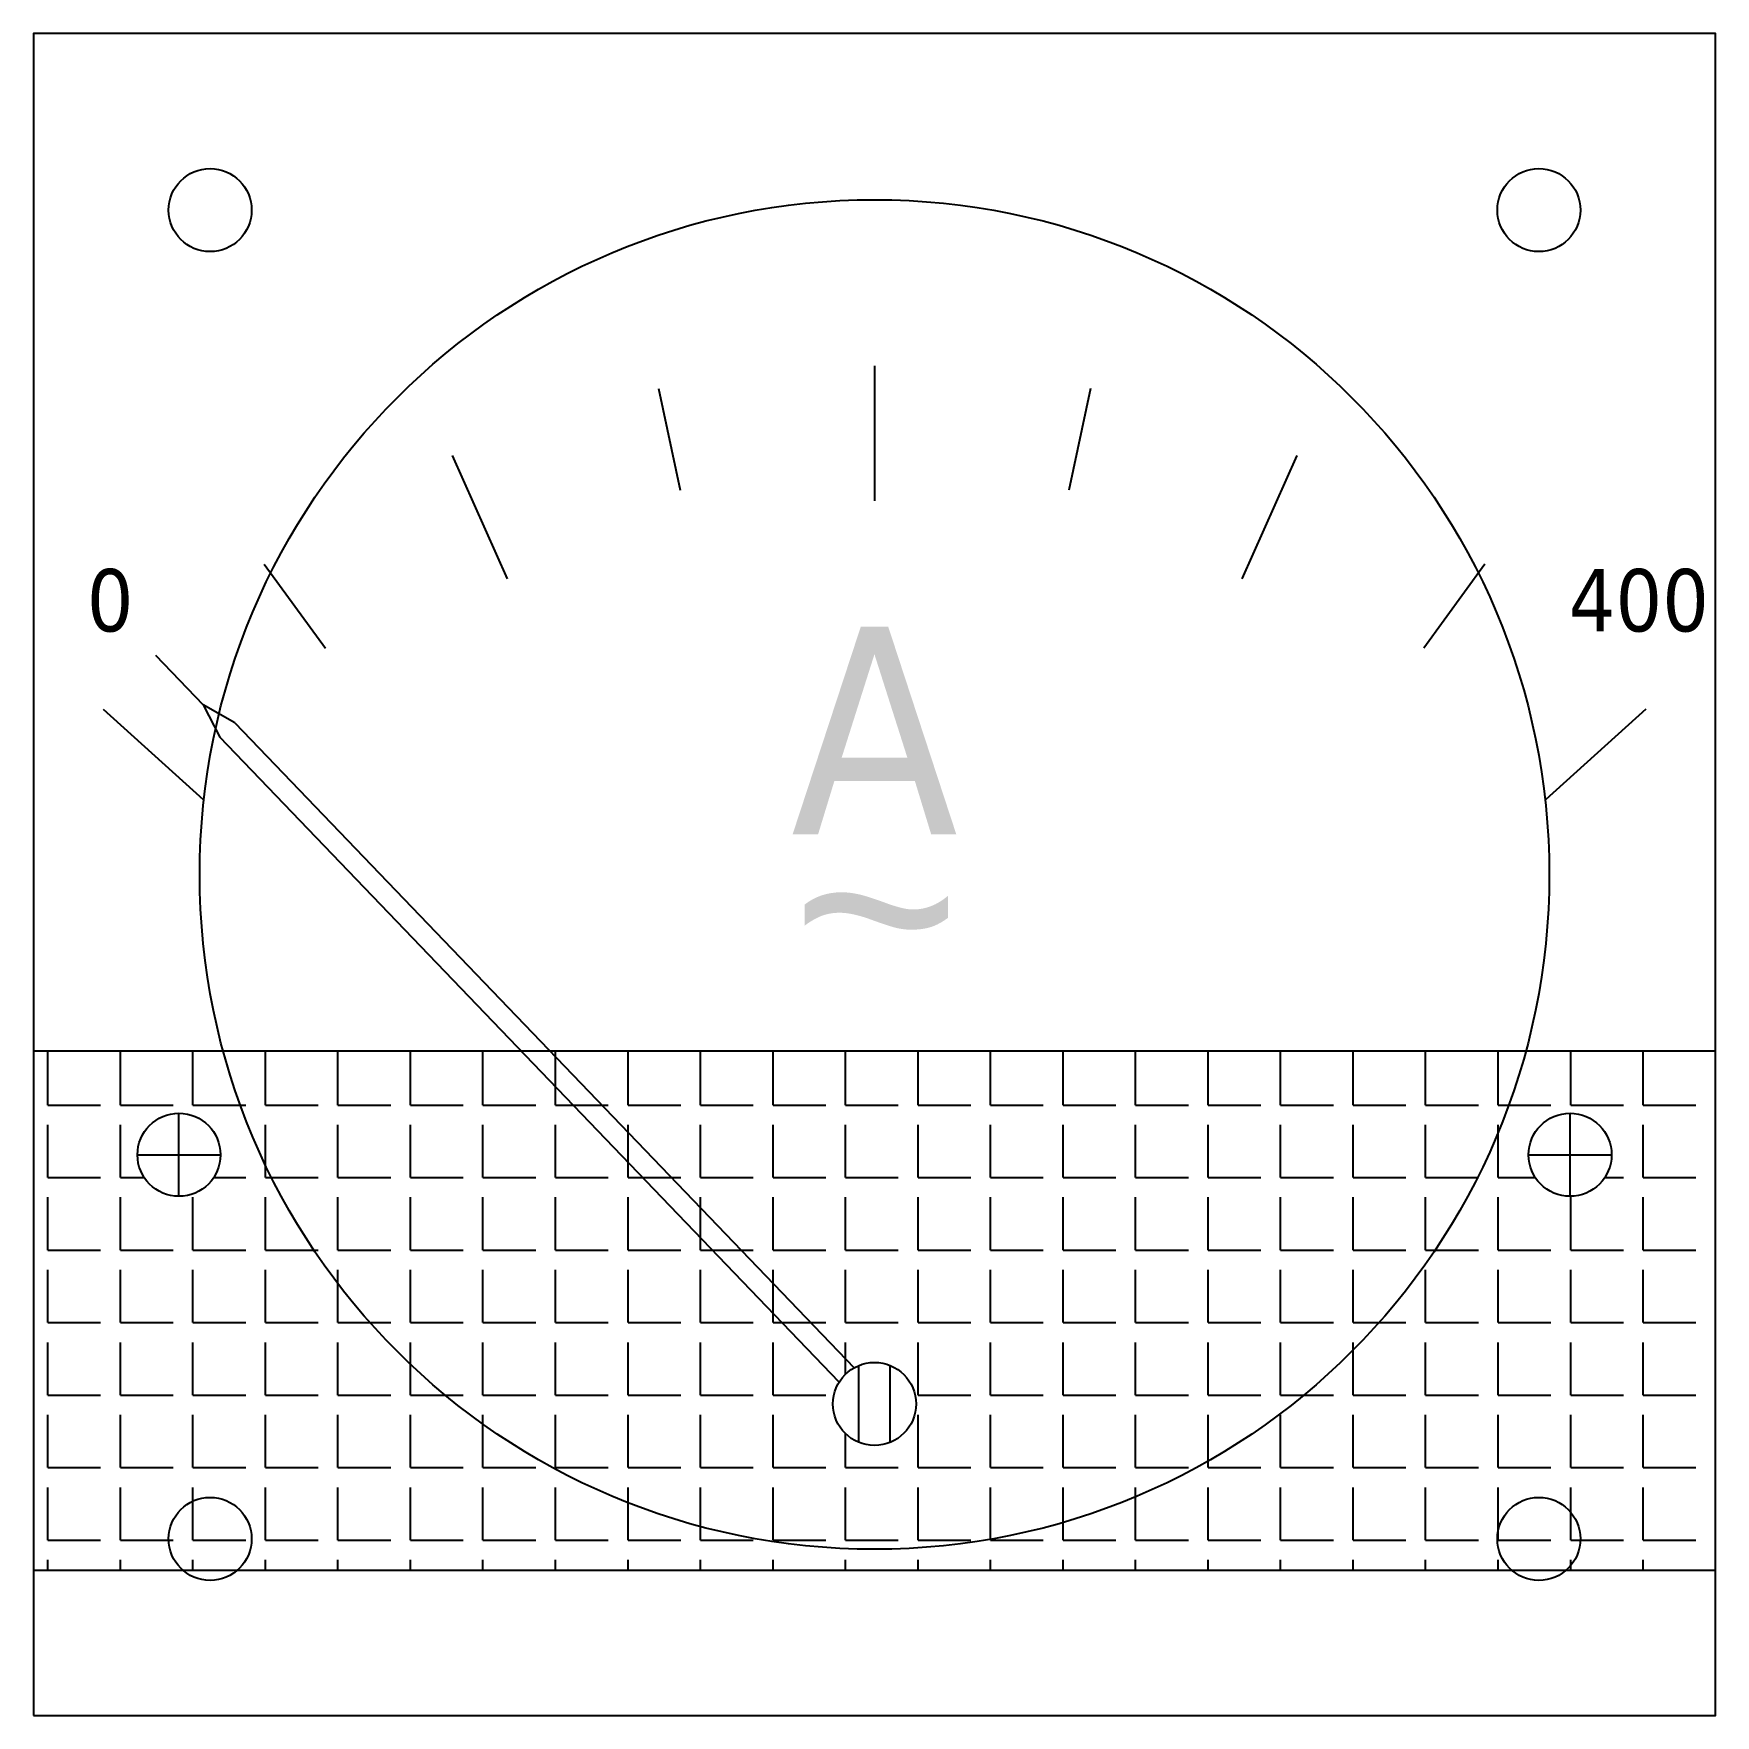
# Model space of a CAD drawing. Header units: millimetres. Extents: x 1.9 to 82.9, y 0 to 81.
import ezdxf

# ---------------------------------------------------------------- set-up
doc = ezdxf.new("R2010")
doc.units = ezdxf.units.MM
doc.styles.add('VNARIAL', font='txt')

# ---------------------------------------------------------------- blocks, each defined once
blk = doc.blocks.new('A$C3F4A0A4A')
h = blk.add_hatch()
h.set_pattern_fill('ANGLE', color=6, scale=0.5, style=0)
h.set_pattern_definition([(0, (-79563.5105, -43012.1763), (0, 3.4925), [2.54, -0.9525]), (90, (-79563.5105, -43012.1763), (-3.4925, 2e-16), [2.54, -0.9525])])
h.paths.add_polyline_path([(24.87, 32), (0, 32), (0, 7), (81, 7), (81, 32), (24.87, 32), (39.519, 16.743, -0.573624), (42.5, 15, -1), (38.5, 15, -0.270951), (39.519, 16.743)])
h.paths.add_polyline_path([(5, 27, 1), (9, 27, 1)], flags=17)
h.paths.add_polyline_path([(72, 27, -1), (76, 27, -1)], flags=16)
at = {"color": 6}
for p, q in [((40.5, 65), (40.5, 58.5)), ((30.104, 63.907), (31.144, 59.017)), ((50.896, 63.907), (49.856, 59.017)), ((20.163, 60.677), (22.807, 54.739)), ((60.837, 60.677), (58.193, 54.739)), ((11.111, 55.451), (14.05, 51.406)), ((69.889, 55.451), (66.95, 51.406)), ((5.87, 51.066), (8.17, 48.671)), ((9.694, 47.806), (8.17, 48.671)), ((8.17, 48.671), (8.972, 47.113)), ((3.343, 48.457), (8.173, 44.107)), ((77.657, 48.457), (72.827, 44.107)), ((0, 32), (81, 32)), ((7, 25), (7, 29)), ((74, 25), (74, 29)), ((5, 27), (9, 27)), ((72, 27), (76, 27)), ((39.75, 13.146), (39.75, 16.854)), ((41.25, 13.146), (41.25, 16.854)), ((0, 7), (81, 7))]:
    blk.add_line(p, q, dxfattribs=at)
blk.add_lwpolyline([(0, 0), (81, 0), (81, 81), (0, 81)], close=True, dxfattribs=at)
for points in [[(9.694, 47.806), (39.519, 16.743)], [(38.798, 16.051), (8.972, 47.113)]]:
    blk.add_lwpolyline(points, dxfattribs=at)
at = {"color": 2}
for centre, radius in [((8.5, 72.5), 2), ((72.5, 72.5), 2), ((40.5, 40.5), 32.5), ((8.5, 8.5), 2), ((72.5, 8.5), 2)]:
    blk.add_circle(centre, radius, dxfattribs=at)
at = {"color": 6}
for centre in [(7, 27), (74, 27), (40.5, 15)]:
    blk.add_circle(centre, 2, dxfattribs=at)
at = {"color": 6, "width": 11.24676, "attachment_point": 5}
for s, insert, char_height in [('{\\fTahoma|b0|i0|c0|p34;0}', (3.685, 53.684), 3), ('{\\fTahoma|b0|i0|c0|p34;400}', (77.315, 53.684), 3), ('{\\fTahoma|b0|i0|c0|p34;A}', (40.5, 47.44), 10)]:
    blk.add_mtext(s, dxfattribs=dict(at, insert=insert, char_height=char_height))
at = {"color": 6, "insert": (40.582, 38.917), "char_height": 10, "width": 11.24676, "attachment_point": 5, "style": 'VNARIAL'}
blk.add_mtext('~', dxfattribs=at)

msp = doc.modelspace()

# ---------------------------------------------------------------- block references
at = {"color": 7}
msp.add_blockref('A$C3F4A0A4A', (1.939, 0), dxfattribs=at)

doc.saveas('drawing.dxf')
